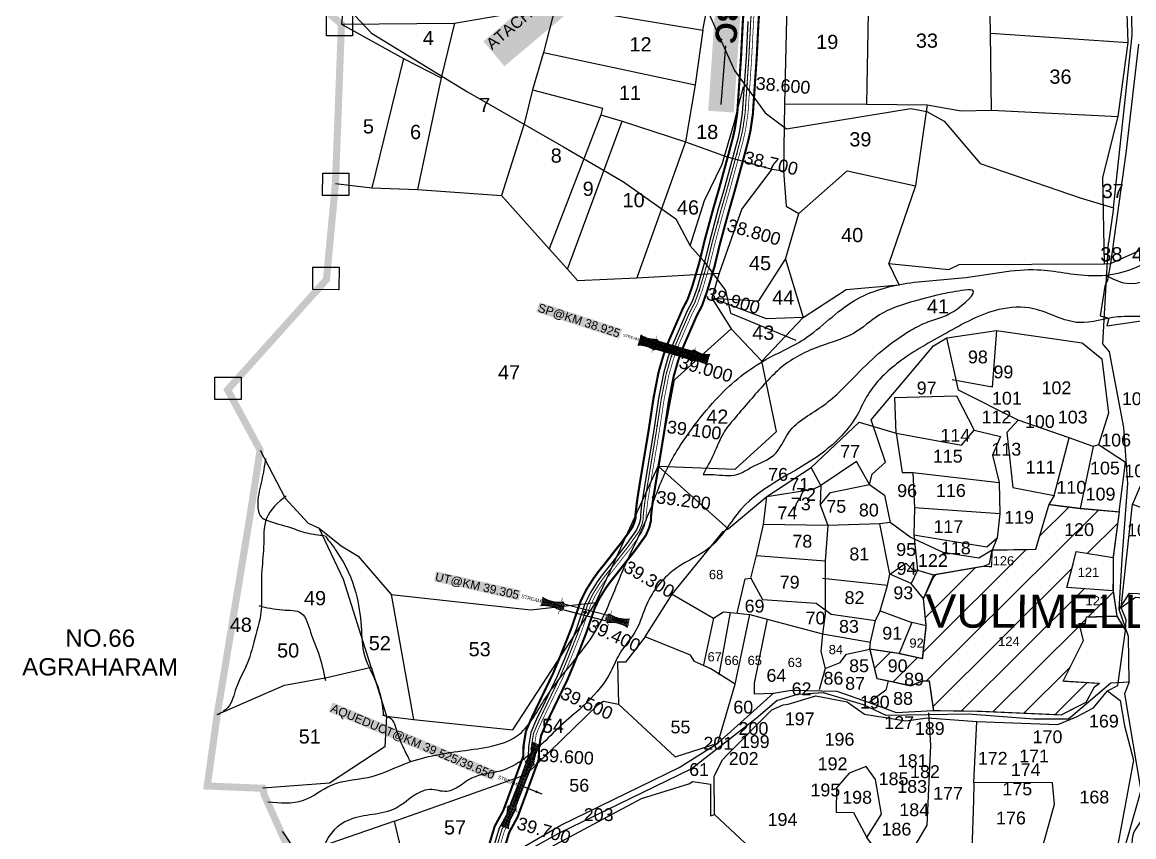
# Model space of a CAD drawing. Header units: inches. Extents: x 200003 to 248779, y 1594258 to 1607376.
# Drawn here: x 203627 to 205191, y 1598317 to 1599463 of the extents above; entities that cross this region are included whole.
import ezdxf
from ezdxf.enums import TextEntityAlignment as Align

# ---------------------------------------------------------------- set-up
doc = ezdxf.new("R2010")
doc.units = ezdxf.units.IN
doc.header["$LTSCALE"] = 15
doc.header["$MEASUREMENT"] = 0
doc.linetypes.add('DASHED2', pattern=[0.375, 0.25, -0.125])
doc.linetypes.add('HIDDEN2', pattern=[0.1875, 0.125, -0.0625])
for name, color, linetype in [('BOUNDRY STONES', 240, 'Continuous'), ('CANAL1', 7, 'Continuous'), ('CSMark', 72, 'Continuous'), ('PAPER SIZE', 5, 'Continuous'), ('PLOTS', 7, 'Continuous'), ('PLOTS NO', 7, 'Continuous'), ('ROADS', 1, 'Continuous'), ('STREAMS', 4, 'Continuous'), ('STRUCTURE', 5, 'Continuous'), ('TEXT', 1, 'Continuous'), ('text2', 7, 'Continuous'), ('VILLAGE BOUNDRY', 5, 'Continuous')]:
    doc.layers.add(name, color=color, linetype=linetype)
doc.styles.get("Standard").update_dxf_attribs({"font": 'arial.ttf'})
doc.dimstyles.get("Standard").update_dxf_attribs({"dimtxt": 0.18, "dimasz": 0.18, "dimexe": 0.18, "dimexo": 0.0625, "dimgap": 0.09, "dimtad": 0, "dimtih": 1, "dimtoh": 1, "dimdec": 4, "dimzin": 0, "dimdsep": 46, "dimtxsty": 'Standard', "dimcen": 0.09, "dimadec": 0, "dimazin": 0, "dimtfac": 1, "dimtdec": 4, "dimtofl": 0, "dimtmove": 0, "dimatfit": 3, "dimfxl": 1, "dimtolj": 1, "dimtzin": 0, "dimarcsym": 0})

# ---------------------------------------------------------------- blocks, each defined once
blk = doc.blocks.new('SP')
at = {"layer": 'STRUCTURE'}
h = blk.add_hatch(dxfattribs=at)
h.set_pattern_fill('DASH', color=256, scale=8, style=0)
edge = h.paths.add_edge_path()
edge.add_spline(control_points=[(769825.7, 1706742.1), (769825.3, 1706741.8), (769823.8, 1706740.8), (769820.9, 1706740.3), (769817, 1706739.7), (769811.4, 1706738.9), (769804, 1706739.7), (769798.4, 1706741), (769795.6, 1706741.6)], knot_values=[0, 0, 0, 0, 1.613557, 5.24513, 8.624976, 13.470124, 22.190216, 30.746377, 30.746377, 30.746377, 30.746377], degree=3, periodic=0)
edge.add_line((769795.6, 1706741.6), (769792.6, 1706739.6))
edge.add_line((769792.6, 1706739.6), (769732.6, 1706739.6))
edge.add_line((769732.6, 1706739.6), (769729.6, 1706741.6))
edge.add_spline(control_points=[(769729.6, 1706741.6), (769726.9, 1706740.9), (769721.3, 1706739.5), (769713.9, 1706738.5), (769708.3, 1706739.1), (769704.4, 1706739.6), (769701.5, 1706740), (769700, 1706741), (769699.5, 1706741.3)], knot_values=[0, 0, 0, 0, 8.556161, 17.276253, 22.121402, 25.501247, 29.13282, 30.746377, 30.746377, 30.746377, 30.746377], degree=3, periodic=0)
edge.add_line((769699.5, 1706741.3), (769699.5, 1706722.1))
edge.add_spline(control_points=[(769699.5, 1706722.1), (769700, 1706722.4), (769701.4, 1706723.4), (769704.3, 1706724), (769708.2, 1706724.5), (769713.8, 1706725.3), (769721.2, 1706724.5), (769726.8, 1706723.3), (769729.6, 1706722.6)], knot_values=[0, 0, 0, 0, 1.613557, 5.24513, 8.624976, 13.470124, 22.190216, 30.746377, 30.746377, 30.746377, 30.746377], degree=3, periodic=0)
edge.add_line((769729.6, 1706722.6), (769732.6, 1706724.6))
edge.add_line((769732.6, 1706724.6), (769792.6, 1706724.6))
edge.add_line((769792.6, 1706724.6), (769795.6, 1706722.6))
edge.add_spline(control_points=[(769795.6, 1706722.6), (769798.4, 1706723.3), (769803.9, 1706724.8), (769811.3, 1706725.8), (769817, 1706725.1), (769820.9, 1706724.7), (769823.8, 1706724.2), (769825.2, 1706723.3), (769825.7, 1706723)], knot_values=[0, 0, 0, 0, 8.556161, 17.276253, 22.121402, 25.501247, 29.13282, 30.746377, 30.746377, 30.746377, 30.746377], degree=3, periodic=0)
edge.add_line((769825.7, 1706723), (769825.7, 1706742.1))
h.paths.add_polyline_path([(769764.2, 1706732.1, -1), (769761.1, 1706732.1, -1)], flags=0)
h.paths.add_polyline_path([(769761.1, 1706732.1, 1), (769764.2, 1706732.1, 1)], flags=16)
at = {"layer": 'STRUCTURE', "const_width": 0.628}
for points in [[(769726.6, 1706747.6), (769726.6, 1706743.6), (769732.6, 1706739.6), (769792.6, 1706739.6), (769798.6, 1706743.6), (769798.6, 1706747.6)], [(769726.6, 1706716.6), (769726.6, 1706720.6), (769732.6, 1706724.6), (769792.6, 1706724.6), (769798.6, 1706720.6), (769798.6, 1706716.6)]]:
    blk.add_lwpolyline(points, dxfattribs=at)
at = {"layer": 'STRUCTURE', "color": 3}
blk.add_lwpolyline([(769732.6, 1706724.6), (769792.6, 1706724.6)], dxfattribs=at)
blk.add_lwpolyline([(769732.6, 1706724.6), (769792.6, 1706724.6)], dxfattribs=at)
at = {"layer": 'STRUCTURE', "color": 0}
blk.add_circle((769762.6, 1706732.1), 1.55, dxfattribs=at)
at = {"layer": 'STRUCTURE'}
for points in [[(769699.5, 1706741.3), (769700.9, 1706740.5), (769704.4, 1706739.6), (769707.8, 1706739.2), (769712.6, 1706738.8), (769721.3, 1706739.7), (769729.6, 1706741.6)], [(769825.7, 1706742.1), (769824.3, 1706741.3), (769820.8, 1706740.3), (769817.5, 1706739.8), (769812.7, 1706739.2), (769804, 1706739.9), (769795.6, 1706741.6)], [(769699.5, 1706722.1), (769700.9, 1706723), (769704.4, 1706724), (769707.7, 1706724.5), (769712.5, 1706725), (769721.2, 1706724.4), (769729.6, 1706722.6)], [(769825.7, 1706723), (769824.3, 1706723.8), (769820.8, 1706724.7), (769817.4, 1706725.1), (769812.6, 1706725.5), (769803.9, 1706724.6), (769795.6, 1706722.6)]]:
    blk.add_spline(points, degree=3, dxfattribs=at)
at = {"layer": 'STRUCTURE', "color": 0}
blk.add_text('STREAM', height=5, dxfattribs=at).set_placement((769684.3, 1706732.1), align=Align.MIDDLE_CENTER)
for points in [[(769727.4, 1706732.1), (769700.8, 1706732.1)], [(769824.4, 1706732.1), (769800.5, 1706732.1)]]:
    blk.add_leader(points, dimstyle='Standard', override={"dimasz": 10, "dimgap": 0.09, "dimtad": 0}, dxfattribs=at)
blk = doc.blocks.new('UT')
at = {"layer": 'STRUCTURE'}
h = blk.add_hatch(dxfattribs=at)
h.set_pattern_fill('DASH', color=150, scale=8, angle=-39.6278, style=0)
h.set_pattern_definition([(320.372247933, (-4370.464, -6260.8811), (1.40800153113, 0.132407282), [1, -1])])
h.paths.add_polyline_path([(765163, 1700681.9), (765165.6, 1700680.6), (765167.2, 1700680.3), (765169.1, 1700680), (765172.4, 1700679.6), (765176.4, 1700679.3), (765179.5, 1700679.5), (765183.1, 1700679.9), (765187.7, 1700680.9), (765188.9, 1700681.2), (765193.1, 1700682.2), (765196.1, 1700680.2), (765196.1, 1700672.2), (765193.1, 1700670.2), (765190.5, 1700670.8), (765188.1, 1700671.3), (765185.5, 1700671.8), (765183.6, 1700672.1), (765181, 1700672.5), (765180.3, 1700672.5), (765178.5, 1700672.6), (765176.7, 1700672.6), (765174.6, 1700672.5), (765172.5, 1700672.3), (765170.4, 1700672), (765168.5, 1700671.7), (765166.1, 1700671.2), (765165, 1700670.8), (765163, 1700669.7)])
h.paths.add_polyline_path([(765259.1, 1700682.2), (765256.1, 1700680.2), (765256.1, 1700672.2), (765259.1, 1700670.2), (765261.9, 1700671), (765264.4, 1700671.6), (765266.4, 1700672), (765269.1, 1700672.5), (765272.7, 1700673), (765276.1, 1700673.1), (765278.6, 1700672.9), (765281.2, 1700672.7), (765283.9, 1700672.3), (765286.4, 1700671.9), (765288, 1700671.3), (765289.2, 1700670.6), (765289.1, 1700682.7), (765287.6, 1700681.8), (765285.7, 1700681.2), (765283, 1700680.7), (765281.2, 1700680.4), (765276.7, 1700679.9), (765272.7, 1700679.9), (765268.7, 1700680.3), (765264.8, 1700681), (765261.2, 1700681.7)])
at = {"layer": 'STRUCTURE', "color": 150, "const_width": 0.628}
for points in [[(765190.1, 1700688.2), (765190.1, 1700684.2), (765196.1, 1700680.2), (765256.1, 1700680.2), (765262.1, 1700684.2), (765262.1, 1700688.2)], [(765190.1, 1700664.2), (765190.1, 1700668.2), (765196.1, 1700672.2), (765256.1, 1700672.2), (765262.1, 1700668.2), (765262.1, 1700664.2)]]:
    blk.add_lwpolyline(points, dxfattribs=at)
at = {"layer": 'STRUCTURE', "color": 150}
for points in [[(765196.1, 1700680.2), (765256.1, 1700680.2)], [(765196.1, 1700672.2), (765256.1, 1700672.2)], [(765196.1, 1700672.2), (765256.1, 1700672.2)]]:
    blk.add_lwpolyline(points, dxfattribs=at)
at = {"layer": 'STRUCTURE', "color": 0}
blk.add_circle((765226.1, 1700676.2), 1.89, dxfattribs=at)
at = {"layer": 'STRUCTURE', "color": 150}
for points in [[(765163, 1700681.9), (765164.4, 1700681.1), (765167.9, 1700680.2), (765171.2, 1700679.8), (765176.1, 1700679.4), (765184.7, 1700680.3), (765193.1, 1700682.2)], [(765289.1, 1700682.7), (765287.8, 1700681.9), (765284.3, 1700680.9), (765280.9, 1700680.4), (765276.1, 1700679.8), (765267.4, 1700680.5), (765259.1, 1700682.2)], [(765163, 1700669.7), (765164.3, 1700670.6), (765167.8, 1700671.6), (765171.2, 1700672.1), (765176, 1700672.6), (765184.7, 1700672), (765193.1, 1700670.2)], [(765289.2, 1700670.6), (765287.8, 1700671.4), (765284.2, 1700672.3), (765280.9, 1700672.7), (765276.1, 1700673.1), (765267.4, 1700672.2), (765259.1, 1700670.2)]]:
    blk.add_spline(points, degree=3, dxfattribs=at)
at = {"layer": 'STRUCTURE', "color": 0}
blk.add_text('STREAM', height=5, dxfattribs=at).set_placement((765148.2, 1700675.8), align=Align.MIDDLE_CENTER)
for points in [[(765190.9, 1700676), (765164.2, 1700675.8)], [(765289.3, 1700676.7), (765265.4, 1700676.4)]]:
    blk.add_leader(points, dimstyle='Standard', override={"dimasz": 10, "dimgap": 0.09, "dimtad": 0}, dxfattribs=at)
blk = doc.blocks.new('AQUEDUCT')
at = {"layer": 'STRUCTURE'}
h = blk.add_hatch(dxfattribs=at)
h.set_pattern_fill('DASH', color=256, scale=8, angle=-90, style=0)
h.set_pattern_definition([(270, (-1706662.7411, 769762.6106), (1, -1), [1, -1])])
edge = h.paths.add_edge_path()
edge.add_spline(control_points=[(6.5, -63.1), (6.2, -62.6), (5.2, -61.2), (4.6, -58.3), (4.1, -54.4), (3.3, -48.8), (4.1, -41.4), (5.4, -35.8), (6, -33)], knot_values=[0, 0, 0, 0, 1.613557, 5.24513, 8.624976, 13.470124, 22.190216, 30.746377, 30.746377, 30.746377, 30.746377], degree=3, periodic=0)
edge.add_line((6, -33), (4, -30))
edge.add_line((4, -30), (4, 30))
edge.add_line((4, 30), (6, 33))
edge.add_spline(control_points=[(6, 33), (5.3, 35.8), (3.9, 41.3), (2.8, 48.7), (3.5, 54.4), (3.9, 58.3), (4.4, 61.2), (5.4, 62.6), (5.7, 63.1)], knot_values=[0, 0, 0, 0, 8.556161, 17.276253, 22.121402, 25.501247, 29.13282, 30.746377, 30.746377, 30.746377, 30.746377], degree=3, periodic=0)
edge.add_line((5.7, 63.1), (-6.5, 63.1))
edge.add_spline(control_points=[(-6.5, 63.1), (-6.2, 62.6), (-5.2, 61.2), (-4.6, 58.3), (-4.1, 54.4), (-3.3, 48.8), (-4.1, 41.4), (-5.4, 35.8), (-6, 33)], knot_values=[0, 0, 0, 0, 1.613557, 5.24513, 8.624976, 13.470124, 22.190216, 30.746377, 30.746377, 30.746377, 30.746377], degree=3, periodic=0)
edge.add_line((-6, 33), (-4, 30))
edge.add_line((-4, 30), (-4, -30))
edge.add_line((-4, -30), (-6, -33))
edge.add_spline(control_points=[(-6, -33), (-5.3, -35.8), (-3.9, -41.3), (-2.8, -48.7), (-3.5, -54.4), (-3.9, -58.3), (-4.4, -61.2), (-5.4, -62.6), (-5.7, -63.1)], knot_values=[0, 0, 0, 0, 8.556161, 17.276253, 22.121402, 25.501247, 29.13282, 30.746377, 30.746377, 30.746377, 30.746377], degree=3, periodic=0)
edge.add_line((-5.7, -63.1), (6.5, -63.1))
blk.add_circle((0, 0), 0.938)
at = {"layer": 'STRUCTURE', "const_width": 0.628}
for points in [[(-12, 36), (-8, 36), (-4, 30), (-4, -30), (-8, -36), (-12, -36)], [(12, 36), (8, 36), (4, 30), (4, -30), (8, -36), (12, -36)]]:
    blk.add_lwpolyline(points, dxfattribs=at)
at = {"layer": 'STRUCTURE', "color": 3}
for points in [[(-4, 30), (-4, -30)], [(-4, 30), (-4, -30)], [(4, 30), (4, -30)]]:
    blk.add_lwpolyline(points, dxfattribs=at)
at = {"layer": 'STRUCTURE'}
for points in [[(-6.5, 63.1), (-5.7, 61.7), (-4.7, 58.2), (-4.2, 54.9), (-3.6, 50.1), (-4.3, 41.4), (-6, 33)], [(5.7, 63.1), (4.8, 61.7), (3.9, 58.2), (3.5, 54.8), (3.1, 50), (4, 41.3), (6, 33)], [(-5.7, -63.1), (-4.8, -61.7), (-3.9, -58.2), (-3.5, -54.8), (-3.1, -50), (-4, -41.3), (-6, -33)], [(6.5, -63.1), (5.7, -61.7), (4.7, -58.2), (4.2, -54.9), (3.6, -50.1), (4.3, -41.4), (6, -33)]]:
    blk.add_spline(points, degree=3, dxfattribs=at)
at = {"layer": 'STRUCTURE', "color": 0}
blk.add_text('STREAM', height=5, dxfattribs=at).set_placement((-19.7, -0.1), align=Align.MIDDLE_CENTER)
for points in [[(32.5, 0.1), (5.8, 0)], [(0.4, -62), (0.1, -38.2)]]:
    blk.add_leader(points, dimstyle='Standard', override={"dimasz": 10, "dimgap": 0.09, "dimtad": 0}, dxfattribs=at)
blk = doc.blocks.new('PBC')
at = {"layer": 'STRUCTURE', "color": 5, "insert": (13.6, 8.7), "char_height": 30, "width": 181.057, "attachment_point": 1, "rotation": 325.6347, "bg_fill": 1, "box_fill_scale": 1.1, "bg_fill_color": 7, "bg_fill_true_color": 16777215, "bg_fill_transparency": 0}
blk.add_mtext('{\\fArial|b1|i0|c0|p34;\\C256;PBC}', dxfattribs=at)
at = {"layer": 'PAPER SIZE'}
blk.add_leader([(148.6, -102.5), (80.6, -54.7)], dimstyle='Standard', override={"dimasz": 40, "dimgap": 0.09, "dimtad": 0, "dimtfill": 2, "dimtfillclr": 5}, dxfattribs=at)

msp = doc.modelspace()

# ---------------------------------------------------------------- hatches: boundary and pattern name
at = {"layer": 'PLOTS'}
h = msp.add_hatch(dxfattribs=at)
h.set_pattern_fill('ANSI31', color=40, scale=10.148613, angle=-0.1417)
h.set_pattern_definition([(44.85825, (191097.96, 1593121.116), (-22.72785, 22.84058), [])])
h.paths.add_polyline_path([(204894, 1598567.6), (204861.2, 1598574.8), (204819.6, 1598581), (204829.7, 1598539.4), (204845.6, 1598536.2), (204877.3, 1598529.4), (204893.9, 1598536.4), (204903.2, 1598536.2), (204909.3, 1598494.3), (204973.7, 1598493.4), (205088.9, 1598488.3), (205124.3, 1598506.3), (205135.7, 1598527.6), (205142.4, 1598532.7), (205091.6, 1598535.8), (205120.2, 1598593), (205114.4, 1598616.9), (205122.9, 1598616.9), (205124.4, 1598626.1), (205167.4, 1598627.4), (205162, 1598662.9), (205096.8, 1598667.8), (205106, 1598700.9), (205110.2, 1598718.4), (205162.1, 1598710), (205170.7, 1598774), (205115.8, 1598779), (205071.7, 1598784.5), (205052.8, 1598721.2), (204992, 1598720.2), (204991, 1598696.9), (204979.9, 1598697.6), (204909.4, 1598685.5), (204895.1, 1598652.1), (204899.1, 1598613.5)])
h.paths.add_polyline_path([(204885.8, 1598598.6), (205288.3, 1598597.6), (205288.4, 1598669.1), (204885.9, 1598670.1)], flags=9)
h.paths.add_polyline_path([(204989.2, 1598695.2), (205026.2, 1598695.1), (205026.2, 1598715), (204989.3, 1598715.1)], flags=24)
h.paths.add_polyline_path([(204997.1, 1598582.3), (205033.9, 1598582.2), (205033.9, 1598601.8), (204997.1, 1598601.9)], flags=24)
h.paths.add_polyline_path([(205119.9, 1598638.9), (205156.9, 1598638.8), (205156.9, 1598658.7), (205120, 1598658.8)], flags=24)
h.paths.add_polyline_path([(205095.8, 1598739.1), (205132.7, 1598739), (205132.7, 1598758.9), (205095.8, 1598759)], flags=24)
h.paths.add_polyline_path([(204872.1, 1598579.4), (204898.9, 1598579.3), (204898.9, 1598599.3), (204872.1, 1598599.3)], flags=25)
h.paths.add_polyline_path([(204845.4, 1598547.4), (204872.2, 1598547.3), (204872.3, 1598567.3), (204845.5, 1598567.3)], flags=24)
h.paths.add_polyline_path([(204868.6, 1598528.5), (204895.4, 1598528.5), (204895.5, 1598548.4), (204868.7, 1598548.5)], flags=25)

# ---------------------------------------------------------------- linework, layer by layer
at = {"color": 3}
for p in [(204543.9, 1599002.2), (204540.7, 1598993.4), (204514, 1598795, 9), (204419, 1598632.7), (204343.4, 1598441.1), (204304.2, 1598331.1)]:
    msp.add_point(p, dxfattribs=at)
at = {"layer": 'BOUNDRY STONES'}
for points in [[(204055.2, 1599475.7), (204091.9, 1599475.7), (204091.8, 1599444.1), (204055.1, 1599444.1)], [(204049.9, 1599250.9), (204086.6, 1599250.9), (204086.5, 1599219.3), (204049.8, 1599219.3)], [(204036.2, 1599118.6), (204072.9, 1599118.5), (204072.8, 1599086.9), (204036.1, 1599087)], [(203898.4, 1598963.9), (203935.1, 1598963.8), (203935, 1598932.2), (203898.3, 1598932.3)]]:
    msp.add_lwpolyline(points, close=True, dxfattribs=at)
at = {"layer": 'CANAL1', "color": 200, "const_width": 3}
for points in [[(204642.1, 1599477.6), (204641.1, 1599464.7), (204638.6, 1599415.2), (204633.3, 1599336.3), (204630.1, 1599314.7), (204627.1, 1599301), (204621.9, 1599281.2), (204607.6, 1599228.9), (204599.9, 1599202.4), (204587.2, 1599155.8), (204580, 1599125.6), (204570, 1599091.6), (204563.3, 1599073), (204556.6, 1599060.3), (204536.9, 1599015), (204530.4, 1598997.2), (204529.5, 1598994.9), (204522.5, 1598970.7), (204515.5, 1598934.8), (204508.3, 1598887.3), (204497.1, 1598820.4), (204492.8, 1598793.3), (204491.7, 1598784.8), (204490, 1598770.3), (204490, 1598765.1), (204488.5, 1598759.4), (204485.5, 1598752.2), (204480.2, 1598744.7), (204470.1, 1598730.7), (204461, 1598719.3), (204447.7, 1598702.1), (204437.6, 1598689.6), (204430.4, 1598679.6), (204420.5, 1598664), (204412.4, 1598647.3), (204400.6, 1598612.5), (204392.6, 1598592), (204383.7, 1598569.7), (204374.1, 1598546.7), (204356.1, 1598509.4), (204344.5, 1598485.3), (204335.9, 1598465.5), (204332.5, 1598444.6), (204332.1, 1598430), (204304.1, 1598353.8), (204292, 1598331.6), (204283.7, 1598304.1)], [(204664, 1599475.9), (204663.1, 1599463.4), (204660.6, 1599414), (204655.2, 1599334), (204651.8, 1599310.7), (204648.5, 1599295.8), (204643.1, 1599275.4), (204628.8, 1599223), (204621.1, 1599196.4), (204608.6, 1599150.4), (204601.3, 1599119.9), (204590.9, 1599084.8), (204583.5, 1599064), (204576.4, 1599050.7), (204557.4, 1599006.8), (204551, 1598989.6), (204550.4, 1598988), (204543.9, 1598965.5), (204537.2, 1598931.1), (204530, 1598883.8), (204518.9, 1598816.9), (204514.6, 1598790.2), (204513.5, 1598782.2), (204512, 1598768.8), (204511.9, 1598762.2), (204509.5, 1598752.4), (204504.8, 1598741.4), (204498.1, 1598731.9), (204487.6, 1598717.4), (204478.3, 1598705.7), (204464.9, 1598688.5), (204455.1, 1598676.2), (204448.6, 1598667.3), (204439.8, 1598653.2), (204432.8, 1598638.9), (204421.2, 1598605), (204413.1, 1598583.9), (204404.1, 1598561.4), (204394.2, 1598537.7), (204375.9, 1598499.8), (204364.5, 1598476.2), (204357.2, 1598459.2), (204354.4, 1598442.5), (204354, 1598425.8), (204324.2, 1598344.6), (204312.4, 1598323), (204304.8, 1598297.8)]]:
    msp.add_lwpolyline(points, dxfattribs=at)
at = {"layer": 'CANAL1', "color": 1, "linetype": 'HIDDEN2', "ltscale": 4}
msp.add_lwpolyline([(204653, 1599476.7, 1.5, 1.5, 0), (204652.1, 1599464, 1.5, 1.5, 0), (204649.6, 1599414.6, 1.5, 1.5, 0), (204644.3, 1599335.2, 1.5, 1.5, 0), (204641, 1599312.7, 1.5, 1.5, 0), (204637.8, 1599298.4, 1.5, 1.5, 0), (204632.5, 1599278.3, 1.5, 1.5, 0), (204618.2, 1599226, 1.5, 1.5, 0), (204610.5, 1599199.4, 1.5, 1.5, 0), (204597.9, 1599153.1, 1.5, 1.5, 0), (204590.7, 1599122.8, 1.5, 1.5, 0), (204580.5, 1599088.2, 1.5, 1.5, 0), (204573.4, 1599068.5, 1.5, 1.5, 0), (204566.5, 1599055.5, 1.5, 1.5, 0), (204547.1, 1599010.9, 1.5, 1.5, 0), (204540.7, 1598993.4, 1.5, 1.5, 0), (204540, 1598991.5, 1.5, 1.5, 0), (204533.2, 1598968.1, 1.5, 1.5, 0), (204526.3, 1598932.9, 1.5, 1.5, 0), (204519.1, 1598885.5, 1.5, 1.5, 0), (204508, 1598818.6, 1.5, 1.5, 0), (204503.7, 1598791.8, 1.5, 1.5, 0), (204502.6, 1598783.5, 1.5, 1.5, 0), (204501, 1598769.5, 1.5, 1.5, 0), (204500.9, 1598763.7, 1.5, 1.5, 0), (204499, 1598755.9, 1.5, 1.5, 0), (204495.1, 1598746.8, 1.5, 1.5, 0), (204489.1, 1598738.3, 1.5, 1.5, 0), (204478.9, 1598724, 1.5, 1.5, 0), (204469.6, 1598712.5, 1.5, 1.5, 0), (204456.3, 1598695.3, 1.5, 1.5, 0), (204446.4, 1598682.9, 1.5, 1.5, 0), (204439.5, 1598673.4, 1.5, 1.5, 0), (204430.2, 1598658.6, 1.5, 1.5, 0), (204422.6, 1598643.1, 1.5, 1.5, 0), (204410.9, 1598608.7, 1.5, 1.5, 0), (204402.8, 1598588, 1.5, 1.5, 0), (204393.9, 1598565.6, 1.5, 1.5, 0), (204384.1, 1598542.2, 1.5, 1.5, 0), (204366, 1598504.6, 1.5, 1.5, 0), (204354.5, 1598480.7, 1.5, 1.5, 0), (204346.6, 1598462.4, 1.5, 1.5, 0), (204343.5, 1598443.5, 1.5, 1.5, 0), (204343.1, 1598427.9, 1.5, 1.5, 0), (204314.2, 1598349.2, 1.5, 1.5, 0), (204302.2, 1598327.3, 1.5, 1.5, 0), (204294.2, 1598300.9, 1.5, 1.5, 0)], format="xyseb", dxfattribs=at)
at = {"layer": 'CANAL1', "color": 5, "ltscale": 4, "const_width": 1}
msp.add_lwpolyline([(204657, 1599476.4), (204656.1, 1599463.8), (204653.6, 1599414.4), (204648.3, 1599334.7), (204644.9, 1599312), (204641.7, 1599297.4), (204636.3, 1599277.3), (204622, 1599224.9), (204614.3, 1599198.3), (204601.8, 1599152.1), (204594.5, 1599121.7), (204584.3, 1599087), (204577.1, 1599066.9), (204570.1, 1599053.8), (204550.9, 1599009.4), (204544.5, 1598992.1), (204543.8, 1598990.2), (204537.1, 1598967.2), (204530.3, 1598932.3), (204523.1, 1598884.9), (204511.9, 1598818), (204507.6, 1598791.2), (204506.6, 1598783), (204505, 1598769.3), (204504.9, 1598763.1), (204502.8, 1598754.6), (204498.6, 1598744.8), (204492.4, 1598736), (204482, 1598721.6), (204472.8, 1598710), (204459.4, 1598692.8), (204449.6, 1598680.5), (204442.8, 1598671.2), (204433.7, 1598656.7), (204426.3, 1598641.6), (204414.7, 1598607.4), (204406.6, 1598586.5), (204397.6, 1598564.1), (204387.8, 1598540.6), (204369.6, 1598502.9), (204358.1, 1598479.1), (204350.4, 1598461.2), (204347.5, 1598443.2), (204347, 1598427.2), (204317.8, 1598347.5), (204305.9, 1598325.7), (204298.1, 1598299.8)], dxfattribs=at)
at = {"layer": 'CANAL1', "color": 5, "ltscale": 4}
msp.add_lwpolyline([(204648.1, 1599464.3), (204645.6, 1599414.8), (204640.3, 1599335.6), (204637, 1599313.4), (204633.9, 1599299.3), (204628.6, 1599279.3), (204614.3, 1599227), (204606.6, 1599200.5), (204594, 1599154.1), (204586.8, 1599123.8), (204576.7, 1599089.4), (204569.8, 1599070.1), (204562.9, 1599057.2), (204543.4, 1599012.4), (204536.9, 1598994.8), (204536.2, 1598992.7), (204529.3, 1598969.1), (204522.4, 1598933.6), (204515.2, 1598886.2), (204504.1, 1598819.3), (204499.7, 1598792.4), (204498.7, 1598784), (204497, 1598769.8), (204497, 1598764.2), (204495.2, 1598757.2), (204491.6, 1598748.8), (204485.9, 1598740.7), (204475.7, 1598726.4), (204466.5, 1598715), (204453.2, 1598697.7), (204443.2, 1598685.3), (204436.2, 1598675.7), (204426.7, 1598660.5), (204418.9, 1598644.6), (204407.1, 1598610.1), (204399.1, 1598589.4), (204390.2, 1598567.1), (204380.5, 1598543.9), (204362.4, 1598506.4), (204350.8, 1598482.4), (204342.7, 1598463.5), (204339.5, 1598443.9), (204339.1, 1598428.7), (204310.5, 1598350.9), (204298.4, 1598328.8), (204290.4, 1598302.1)], dxfattribs=at)
at = {"layer": 'PLOTS'}
for points in [[(204023.9, 1599506.8), (204073.9, 1599490.9), (204079.4, 1599489.8), (204076.3, 1599460.8), (204235.5, 1599462.1), (204377.5, 1599486.5), (204584.9, 1599452.3), (204600.5, 1599532.6), (204704.5, 1599548.4), (204818.7, 1599555.5), (204819.2, 1599561.5), (204886.8, 1599569.7), (204987, 1599571.5), (205178.5, 1599571.1), (205178.2, 1599577), (205180.6, 1599663.6), (205188.4, 1599762.2), (205193, 1599872.9), (205224.4, 1600065.3), (205250, 1600167.5), (205271.6, 1600231.1)], [(204991.1, 1599339.4), (204989.6, 1599447.9), (204987, 1599571.5)], [(205149.9, 1599123.2), (205147.8, 1599245), (205169.2, 1599330.8), (205183.3, 1599434.9), (205178.5, 1599571.1)], [(204818.7, 1599555.5), (204815.2, 1599348.1)], [(204704.5, 1599548.4), (204699.9, 1599348.4), (204698.3, 1599254)], [(204377.5, 1599486.5), (204360.7, 1599420.7), (204344.9, 1599368.4), (204333.2, 1599320.2), (204301.6, 1599219.5)], [(204076.3, 1599460.8), (204163.5, 1599412.2), (204216.4, 1599384.9), (204183.4, 1599227.7)], [(204235.5, 1599462.1), (204216.4, 1599384.9)], [(204584.9, 1599452.3), (204573.8, 1599375.2), (204560.2, 1599295.2)], [(204989.6, 1599447.9), (205183.3, 1599434.9)], [(205197.7, 1599432.3), (205179.8, 1599279), (205158.4, 1599123.9), (205154.2, 1599100.3), (205150.4, 1599091.8), (205143.8, 1599050), (205155.9, 1599046.9), (205153.2, 1599035.9), (205275.7, 1599053.8)], [(204163.5, 1599412.2), (204119.3, 1599230.5)], [(204360.7, 1599420.7), (204573.8, 1599375.2)], [(204344.9, 1599368.4), (204443.4, 1599342.3), (204441.4, 1599332.8), (204471.2, 1599323.9), (204560.2, 1599295.2), (204617.4, 1599274.6), (204682, 1599256.7), (204698.3, 1599254), (204702.2, 1599204.4), (204719.9, 1599194.1), (204788, 1599254.4), (204883.8, 1599233.1), (204846.3, 1599123.9)], [(204699.9, 1599348.4), (204815.2, 1599348.1), (204900.6, 1599347.1), (204948.1, 1599338.7), (204991.1, 1599339.4), (205169.2, 1599330.8)], [(204900.6, 1599347.1), (204883.8, 1599233.1)], [(204441.4, 1599332.8), (204368.7, 1599144.3)], [(204394.5, 1599115.9), (204471.2, 1599323.9)], [(204560.2, 1599295.2), (204492.1, 1599103.4)], [(204682, 1599256.7), (204639.7, 1599200.6), (204608, 1599110.3)], [(204067.9, 1599236.5), (204119.3, 1599230.5), (204183.4, 1599227.7), (204301.6, 1599219.5), (204368.7, 1599144.3), (204394.5, 1599115.9), (204408.4, 1599099.8), (204492.1, 1599103.4), (204608, 1599110.3), (204597.3, 1599074.8), (204624.8, 1599031.8)], [(204597.3, 1599074.8), (204663.5, 1599071.3), (204701.1, 1599129.7), (204719.9, 1599194.1)], [(203901.5, 1598488.9), (203996.3, 1598530.1), (204055.6, 1598540.8), (204118.2, 1598555.3), (204079.2, 1598678.7), (204045, 1598751.2), (204076, 1598726.2), (204099.9, 1598711.6), (204146.3, 1598657.9), (204342.7, 1598636), (204434.1, 1598646.4), (204522, 1598838.6), (204544.9, 1598959.9), (204624.8, 1599031.8), (204667.8, 1598986.2), (204725.9, 1599047.7), (204786.5, 1599087.1), (204861, 1599093.5), (204846.3, 1599123.9), (204930.8, 1599115.2), (204945.5, 1599122.2), (205149.9, 1599123.2), (205158.4, 1599123.9), (205234, 1599157.7)], [(204701.1, 1599129.7), (204725.9, 1599047.7), (204674.6, 1599045.8), (204597.3, 1599074.8)], [(204821.5, 1598903.8), (204909.3, 1599007.9), (204928.3, 1599018.9), (204998, 1599029.5), (205118.3, 1599012), (205146.3, 1598989.7), (205155.8, 1598912.9), (205141.7, 1598868.6), (205133.8, 1598866.1), (205100.4, 1598878.4), (205028.6, 1598903), (204944.7, 1598945.5), (204928.3, 1599018.9)], [(204998, 1599029.5), (204992.1, 1598949.5), (204935.4, 1598960.1)], [(204522, 1598838.6), (204630.2, 1598834.2), (204688.6, 1598887.2), (204667.8, 1598986.2)], [(204856.6, 1598885.1), (204855.1, 1598935.3), (204941.7, 1598937.3), (204966.7, 1598889)], [(204620.5, 1598750.4), (204674.8, 1598795.7), (204737.3, 1598836.7), (204804.8, 1598900.4), (204856.6, 1598885.1), (204948.6, 1598867.9), (204966.7, 1598889), (205003.7, 1598880.1), (204992.3, 1598854.1), (205001.7, 1598815.3), (205002.7, 1598771.2), (204999.1, 1598737.8), (204992, 1598720.2), (204973.3, 1598708.8), (204922.9, 1598717), (204876.7, 1598738.6), (204848.2, 1598759.1), (204833.7, 1598757.1), (204760.7, 1598754.8), (204757.1, 1598705.4), (204756.9, 1598630), (204753.3, 1598602.2), (204750.8, 1598577.4), (204757.1, 1598553.4), (204748.5, 1598523.5)], [(204819.1, 1598812.6), (204823.1, 1598827.2), (204841.8, 1598844.1), (204821.5, 1598903.8)], [(205028.6, 1598903), (205012.7, 1598886), (205021, 1598808.2), (205079, 1598797.2), (205100.4, 1598878.4)], [(204856.6, 1598885.1), (204865.3, 1598829.7), (204880.4, 1598829.7), (204882.5, 1598779.9), (204881.7, 1598742), (204887, 1598691.9), (204909.4, 1598685.5), (204979.9, 1598697.6), (204988.2, 1598700.8), (204992, 1598720.2)], [(203961.9, 1598861.1), (203997.3, 1598793.5), (204029.4, 1598758.4), (204045, 1598751.2)], [(205071.7, 1598784.5), (205115.8, 1598779), (205170.7, 1598774), (205179.4, 1598843.4), (205141.7, 1598868.6)], [(205133.8, 1598866.1), (205115.8, 1598779)], [(204503.6, 1598598), (204541.5, 1598658.2), (204613.3, 1598746.4), (204620.5, 1598750.4), (204522, 1598838.6)], [(204652.4, 1598680.6), (204660.2, 1598712.8), (204670.2, 1598756.5), (204674.8, 1598795.7), (204739.9, 1598806.1), (204750.9, 1598811.4), (204737.3, 1598836.7)], [(204750.1, 1598784.2), (204764.3, 1598801.5), (204819.1, 1598812.6), (204801.1, 1598844.8), (204750.9, 1598811.4)], [(204880.4, 1598829.7), (205001.7, 1598815.3)], [(205209.1, 1598830.8), (205189.5, 1598785), (205251.4, 1598761.7)], [(204750.9, 1598811.4), (204750.1, 1598784.2), (204760.7, 1598754.8)], [(204819.1, 1598812.6), (204840.6, 1598797.4), (204848.2, 1598759.1)], [(204651.7, 1598300.9), (204601.2, 1598348), (204600.8, 1598402.2), (204612.4, 1598425.2), (204618, 1598431.2), (204681.9, 1598495.3), (204698, 1598502.3), (204705, 1598503.3), (204743.7, 1598515.2), (204787.8, 1598506.6), (204812.1, 1598489.5), (204870.3, 1598479.9), (204900.9, 1598484.3), (204970.2, 1598479.1), (205084.5, 1598474.6), (205110.5, 1598485.7), (205134.4, 1598498.3), (205154.2, 1598522.3), (205168.6, 1598529.8), (205179.5, 1598606.9), (205180.5, 1598622), (205173.6, 1598639.4), (205189.5, 1598785)], [(205079, 1598797.2), (205071.7, 1598784.5), (205052.8, 1598721.2), (204992, 1598720.2)], [(205002.7, 1598771.2), (204882.5, 1598779.9)], [(205170.7, 1598774), (205162.1, 1598710), (205162, 1598662.9), (205167.4, 1598627.4)], [(204633.1, 1598631.3), (204644.3, 1598679.9), (204652.4, 1598680.6), (204668.6, 1598650.9), (204744.1, 1598645.4), (204765.3, 1598630.2), (204827.8, 1598621.2), (204834.5, 1598634.6), (204844.5, 1598670.6), (204848.1, 1598686.4), (204833.7, 1598757.1)], [(204760.7, 1598754.8), (204670.2, 1598756.5)], [(204881.7, 1598742), (204984.3, 1598725.1), (204999.1, 1598737.8)], [(204660.2, 1598712.8), (204757.1, 1598705.4)], [(205162, 1598662.9), (205096.8, 1598667.8), (205106, 1598700.9), (205110.2, 1598718.4), (205162.1, 1598710)], [(204848.1, 1598686.4), (204870.6, 1598701.7), (204879.5, 1598693.5), (204887, 1598691.9)], [(204887, 1598691.9), (204877.8, 1598673.2)], [(204844.5, 1598670.6), (204753.1, 1598680.4)], [(204899.1, 1598613.5), (204895.1, 1598652.1), (204877.8, 1598673.2), (204848.1, 1598686.4)], [(204909, 1598681.6), (204895.1, 1598652.1)], [(205173.6, 1598639.4), (205193.4, 1598653.9), (205253.2, 1598648.7), (205306.5, 1598650.9), (205407.3, 1598667.5), (205482.1, 1598681.1), (205512.6, 1598685.3)], [(204146.3, 1598657.9), (204177.8, 1598481.8)], [(204541.5, 1598658.2), (204599.9, 1598624.7), (204613.7, 1598633.4), (204633.1, 1598631.3), (204650.7, 1598629.5), (204675.4, 1598623.1), (204753.3, 1598602.2)], [(204139.5, 1598486.7), (204177.8, 1598481.8), (204317.3, 1598467.3), (204434.1, 1598646.4)], [(204289.1, 1598277.4), (204385, 1598332.9), (204551.5, 1598414.5), (204605.8, 1598448.3), (204684, 1598518.8), (204709.4, 1598523.1), (204773.4, 1598521.5), (204819, 1598505.6), (204856.9, 1598491.5), (204909.3, 1598494.3), (204973.7, 1598493.4), (205088.9, 1598488.3), (205124.3, 1598506.3), (205135.7, 1598527.6), (205142.4, 1598532.7), (205091.6, 1598535.8), (205120.2, 1598593), (205114.4, 1598616.9), (205122.9, 1598616.9), (205124.4, 1598626.1), (205167.4, 1598627.4), (205179.5, 1598606.9)], [(204623.2, 1598632.4), (204607.5, 1598544.6)], [(204630.4, 1598531.5), (204650.7, 1598629.5)], [(204834.5, 1598634.6), (204878.8, 1598618.4), (204861.2, 1598574.8), (204819.6, 1598581)], [(204599.9, 1598624.7), (204585.6, 1598558.8)], [(204675.4, 1598623.1), (204656.8, 1598533.2), (204656.8, 1598518.1), (204684, 1598518.8)], [(204757.1, 1598553.4), (204777.9, 1598562.3), (204786.8, 1598573.6), (204819.6, 1598581), (204820.5, 1598590.6), (204827.8, 1598621.2)], [(204861.2, 1598574.8), (204894, 1598567.6), (204899.1, 1598613.5), (204878.8, 1598618.4)], [(204150.8, 1598338.6), (204336, 1598404.4), (204437.7, 1598502.8), (204444.9, 1598507.8), (204466, 1598503.3), (204545.8, 1598429.3), (204605.8, 1598448.3), (204630.4, 1598531.5), (204595.9, 1598553.3), (204573.1, 1598563.4), (204567.6, 1598572.3), (204503.6, 1598598), (204476.2, 1598562.5), (204464.5, 1598562.5), (204466, 1598503.3)], [(204753.3, 1598602.2), (204820.5, 1598590.6)], [(204819.6, 1598581), (204829.7, 1598539.4), (204845.6, 1598536.2), (204842.2, 1598523.2), (204819, 1598505.6)], [(204118.2, 1598555.3), (204139.5, 1598486.7), (204137.3, 1598443.2), (204059.5, 1598392.4), (203965.5, 1598385)], [(204845.6, 1598536.2), (204877.3, 1598529.4), (204893.9, 1598536.4), (204903.2, 1598536.2), (204909.3, 1598494.3)], [(205154.2, 1598522.3), (205171.9, 1598508.8), (205178.2, 1598472.9), (205190.8, 1598424.5), (205169.6, 1598310.4), (205161.6, 1598278.6), (205167.8, 1598182.7), (205187.5, 1598032)], [(204412, 1598033.3), (204480.6, 1597979.7), (204592.1, 1598052.8), (204660.4, 1598052.7), (204678.2, 1598077.9), (204703.5, 1598077.8), (204714.4, 1598140.2), (204791.1, 1598234.2), (204692.8, 1598221.1), (204711.9, 1598265.6), (204754.1, 1598272.5), (204837.9, 1598278.6), (204838.2, 1598261.9), (204851.6, 1598261.5), (204870.2, 1598287), (204947.4, 1598294.7), (204963.4, 1598298.4), (205061.7, 1598298.5), (205079.6, 1598362.6), (205076.7, 1598392.6), (204965.9, 1598393.3), (204970.2, 1598479.1)], [(204870.2, 1598287), (204835.5, 1598288.4), (204815.5, 1598315.5), (204836, 1598348.5), (204827.6, 1598397.4), (204814.7, 1598415.6), (204790.9, 1598406.4), (204773.1, 1598385.7), (204772.6, 1598351.6), (204796.7, 1598351.1), (204815.5, 1598315.5)], [(204317.2, 1598273.7), (204498.6, 1598370.4), (204565.3, 1598391.4), (204570.5, 1598394.4), (204595.4, 1598391), (204595.6, 1598346), (204601.2, 1598348)], [(204965.9, 1598393.3), (204965.5, 1598367.8), (204963.4, 1598298.4)], [(204164.8, 1598279.8), (204150.8, 1598338.6), (204060.1, 1598307.1)]]:
    msp.add_lwpolyline(points, dxfattribs=at)
at = {"layer": 'PLOTS', "color": 40, "const_width": 1.62}
msp.add_lwpolyline([(204909.3, 1598494.3), (204903.2, 1598536.2), (204893.9, 1598536.4), (204877.3, 1598529.4), (204845.6, 1598536.2), (204829.7, 1598539.4), (204819.6, 1598581), (204861.2, 1598574.8), (204894, 1598567.6), (204899.1, 1598613.5), (204895.1, 1598652.1), (204909.4, 1598685.5), (204979.9, 1598697.6), (204991, 1598696.9), (204992, 1598720.2), (205052.8, 1598721.2), (205071.7, 1598784.5), (205115.8, 1598779), (205170.7, 1598774), (205162.1, 1598710), (205162, 1598662.9), (205167.4, 1598627.4), (205124.4, 1598626.1), (205122.9, 1598616.9), (205114.4, 1598616.9), (205120.2, 1598593), (205091.6, 1598535.8), (205142.4, 1598532.7), (205135.7, 1598527.6), (205124.3, 1598506.3), (205088.9, 1598488.3), (204973.7, 1598493.4), (204909.3, 1598494.3)], dxfattribs=at)
at = {"layer": 'PLOTS'}
for points in [[(203998.4, 1598796.7), (203970.9, 1598765.1), (203966.8, 1598724.6), (203964, 1598687), (203963, 1598633.4), (203953, 1598590.6), (203944.2, 1598561.7), (203928.2, 1598526.2), (203916.6, 1598498.9), (203903.5, 1598489)], [(203960.3, 1598642.1), (203993.6, 1598636.1), (204019.8, 1598631.6), (204032.8, 1598604.6), (204043.8, 1598575.3), (204053.7, 1598536.8)]]:
    msp.add_spline(points, degree=3, dxfattribs=at)
at = {"layer": 'ROADS'}
for points in [[(205162.7, 1599202.1), (205189.1, 1599445.2), (205186.4, 1599565.7), (205188.4, 1599698.3), (205200.1, 1599871), (205226, 1600029.4), (205271.6, 1600231.1)], [(204305.1, 1600022.6), (204430, 1599875.9), (204484.3, 1599764), (204541, 1599609.6), (204583.1, 1599499.3), (204629.3, 1599395.6), (204672.6, 1599335.8), (204702.6, 1599313.5), (204877.4, 1599342), (204900.1, 1599337.7), (204924.4, 1599323.9), (204975, 1599264.6), (205115.7, 1599216), (205162.7, 1599202.1), (205155.7, 1599153)], [(204079.4, 1599489.8), (204118.5, 1599448.2), (204253.8, 1599365.4), (204388.8, 1599288.1), (204473.4, 1599238.7), (204546.8, 1599186.4), (204566.9, 1599148.6), (204585.6, 1599127.3), (204616.7, 1599085.7), (204623.9, 1599053.8), (204715.5, 1599015.6)], [(204566.9, 1599148.6), (204587.1, 1599212.4), (204612.1, 1599263.7), (204628.8, 1599321.1), (204642.2, 1599372.4)], [(205170.7, 1598636.8), (205184.9, 1598659.6), (205246.6, 1598657.3), (205344.5, 1598663.4), (205489.4, 1598690.6), (205574, 1598715.1), (205725.5, 1598782.6), (205886.3, 1598840.9), (206049.9, 1598905.7), (206150, 1598930.7), (206308.2, 1598965.2), (206391.8, 1598977.2), (206475.7, 1599032.2), (206565.7, 1599072.5), (206731, 1599122.7), (206803.7, 1599191.6), (206887.9, 1599272.2), (206923.2, 1599298.3), (206943.5, 1599311.5)], [(204065.3, 1598138.5), (204172.6, 1598201.4), (204256.5, 1598251.7), (204382, 1598321.8), (204568.3, 1598412.5), (204660, 1598483.8), (204688.9, 1598508.6), (204717.9, 1598517.5), (204754, 1598519.9), (204810.6, 1598503), (204842.3, 1598488.1), (204958.1, 1598489.9), (205050.6, 1598482.7), (205099.2, 1598482.9), (205159, 1598533.6), (205184.7, 1598534.9), (205183.8, 1598598.9), (205170.7, 1598636.8), (205174.7, 1598707.8), (205182.9, 1598814.1), (205177.2, 1598892.9), (205156.9, 1598999.5), (205147.4, 1599010.6), (205155.7, 1599153)], [(205184.7, 1598534.9), (205178.2, 1598517.8), (205201.1, 1598381.9), (205181.6, 1598312.6), (205169.6, 1598274.7), (205172.2, 1598186.6), (205184.9, 1598098.6), (205201.2, 1597965.5), (205205, 1597867.3), (205206.5, 1597791.4), (205204.4, 1597707.1), (205206.4, 1597627.6), (205215.8, 1597485.4), (205225.7, 1597372.8), (205236, 1597266.6), (205245.8, 1597105.3), (205251.1, 1596929.6), (205252.6, 1596828.8), (205232.4, 1596712.8), (205220.5, 1596607.6), (205210.9, 1596541.3), (205196, 1596467.4), (205194.9, 1596330.4), (205201.3, 1596221.2)], [(203815.4, 1596873.2), (203917.9, 1597042.7), (203995.9, 1597161.2), (204095.7, 1597289.8), (204113.7, 1597348.7), (204148.9, 1597361.4), (204229.9, 1597457.7), (204331.1, 1597581.4), (204428.7, 1597714.3), (204490.2, 1597835.8), (204508.9, 1597840.3), (204680, 1598053.8), (204711.1, 1598077.6), (204763.8, 1598183.6), (204853, 1598252.4), (204900.4, 1598333.2), (204905.6, 1598445.3), (204902.7, 1598491)]]:
    msp.add_lwpolyline(points, dxfattribs=at)
at = {"layer": 'STREAMS'}
for points in [[(203972.7, 1598365.9), (204022.7, 1598368.2), (204062.4, 1598389.4), (204121, 1598402.1), (204164.3, 1598419), (204245.5, 1598437.7), (204326.7, 1598461.3), (204363.4, 1598511.8), (204433.9, 1598606.4), (204471.9, 1598690.4), (204509.3, 1598773.2), (204534.5, 1598834.9), (204568.8, 1598890.3), (204602.5, 1598931.7), (204669.7, 1598986.4), (204726.7, 1599017), (204798.2, 1599071.7), (204872, 1599095.9), (204955, 1599104.2), (205055.7, 1599115), (205131.3, 1599106.8), (205208, 1599125.2), (205275.8, 1599182.3), (205322.3, 1599207.8), (205358.9, 1599230.3), (205430.9, 1599241.1), (205512.1, 1599259.8), (205603.6, 1599273.5), (205676.2, 1599283.7), (205732.4, 1599301.9), (205836.5, 1599347.5), (205929.8, 1599349.8), (206011.6, 1599373.3), (206122.6, 1599390.7), (206205.7, 1599413.7), (206302.7, 1599431.1), (206366.2, 1599446.8), (206445.9, 1599468.1), (206583.9, 1599511.1), (206662.1, 1599556), (206729.3, 1599596.6), (206876, 1599689.8), (206972.6, 1599769.4), (207014.2, 1599846.1), (207071.3, 1599926.7), (207095.8, 1599952.8), (207151.3, 1599980.7), (207234.4, 1600006.7), (207325.3, 1600018.7), (207399.1, 1600019.1), (207452.8, 1600019.6), (207498.6, 1600045.1), (207624, 1600076.7), (207713.8, 1600120.4), (207782.8, 1600164.1), (207825.6, 1600189), (207911.1, 1600227.2), (207942.2, 1600245.4), (208007, 1600269), (208022.9, 1600283.6)], [(206158.6, 1599218.8), (206198.7, 1599250.6), (206262.5, 1599269.2), (206315.7, 1599290.9), (206362.1, 1599333.3), (206374.1, 1599358.3), (206373.6, 1599398.9), (206330.4, 1599404), (206272.8, 1599391.7), (206184.6, 1599368.8), (206093.2, 1599357.1), (205917.6, 1599298.7), (205858.2, 1599288.2), (205761.9, 1599289.7), (205684.3, 1599261.8), (205588.5, 1599243.2), (205507.2, 1599231.6), (205414.5, 1599188), (205381.6, 1599146.7), (205345.2, 1599098.1), (205271.9, 1599062), (205203.7, 1599049), (205168.6, 1599048.5), (205114.2, 1599040.5), (205050.2, 1599060), (205001.4, 1599058.8), (204927.5, 1599025.9), (204860.5, 1598984.8), (204817.2, 1598939.3), (204802.2, 1598911.2), (204752.6, 1598856.9), (204638.4, 1598777.5), (204595.8, 1598725.1), (204548.1, 1598695.2), (204505.5, 1598643.4), (204491.6, 1598609.1), (204467.8, 1598574.7), (204455.2, 1598549.2), (204422, 1598506.1), (204392.5, 1598479.9), (204333.4, 1598426.6), (204299.6, 1598409.2), (204259.5, 1598399.3), (204224.5, 1598380.6), (204200.7, 1598383.2), (204153.1, 1598357), (204086.8, 1598340.3), (204053.5, 1598306.7), (204054, 1598257.3), (204056.5, 1598225.4), (204069.5, 1598206.6), (204087, 1598179.7), (204101.9, 1598157.2), (204139.3, 1598065.9), (204172.4, 1598047.7), (204211.7, 1598013.2), (204226, 1597985.1), (204287.9, 1597958.1), (204312.8, 1597916.1), (204287.1, 1597881.8), (204284.5, 1597844.9), (204269.4, 1597800.6), (204257.4, 1597786.2), (204239.8, 1597753.8), (204228.5, 1597737.8), (204187.2, 1597732.9), (204149, 1597728.6), (204102.7, 1597712.5), (204039.5, 1597709.5), (203977.6, 1597713.4), (203923.2, 1597706.1)], [(205151.6, 1599107.1), (205181, 1599096), (205233.9, 1599109), (205259.7, 1599117.5), (205297.4, 1599139.9), (205318.3, 1599158.2), (205332.7, 1599173.3), (205351.1, 1599192.1), (205401.2, 1599218.3), (205425, 1599240.4)], [(204585.1, 1598826.9), (204600.3, 1598856), (204613.3, 1598884), (204633.3, 1598910.2), (204674.2, 1598957), (204695.5, 1598977.7), (204750.2, 1599007.4), (204796.7, 1599025.4), (204833.5, 1599051.4), (204877.1, 1599069.1), (204918.9, 1599080.1), (204948.7, 1599085.6), (204964.2, 1599086.3), (204937.3, 1599056.3), (204901.3, 1599041.5), (204877.3, 1599029.7), (204800.9, 1598967.2), (204755.1, 1598924.5), (204705.7, 1598885.8), (204684.6, 1598854), (204654.2, 1598837.5), (204632.8, 1598826.6), (204599.6, 1598826.7), (204585.1, 1598826.9)], [(203969.5, 1598849.3), (203964.2, 1598818.7), (203958.6, 1598786.6), (203965.3, 1598765.2), (203970.9, 1598762.4), (204004.6, 1598752), (204027.6, 1598744.4), (204052.6, 1598740.8)], [(204053.3, 1598740.5), (204059.3, 1598732.5), (204070.4, 1598717.1), (204096.5, 1598660.2), (204104, 1598612.9), (204108.7, 1598572), (204127.5, 1598528.3), (204135.4, 1598487)], [(205513.6, 1598651.5), (205445.8, 1598634.1), (205387.2, 1598623.8), (205375.5, 1598599.8), (205365, 1598576.4), (205353.2, 1598536.1), (205335.5, 1598512.1), (205301.6, 1598488.1), (205248.8, 1598428.4), (205222, 1598396.6), (205209.5, 1598351.8), (205189.3, 1598317.3), (205190.4, 1598279.9), (205178.6, 1598249.4), (205170.8, 1598226.6)], [(204173.9, 1598422.1), (204161.7, 1598446.2), (204153.5, 1598469.1), (204148.4, 1598480.5), (204134.2, 1598488)], [(203993, 1598324.3), (204022.8, 1598277.5), (204039.3, 1598242.7), (204056, 1598209.4), (204086.5, 1598143.5), (204105.4, 1598106.3), (204134.1, 1598033.9), (204157.3, 1598012.6), (204152.9, 1597963.2), (204145.2, 1597935), (204108.9, 1597914), (204066.3, 1597895.8), (204009.3, 1597868.1), (203895.5, 1597810.8), (203848.4, 1597788.5), (203815.2, 1597770.7), (203771.2, 1597738.1), (203725.4, 1597715.8), (203695.8, 1597702.9)]]:
    msp.add_spline(points, degree=3, dxfattribs=at)
at = {"layer": 'text2', "color": 2, "linetype": 'Continuous'}
for p in [(204647.1, 1599376.9), (204632.5, 1599278.3), (204605.7, 1599181.9), (204579.5, 1599085.5), (204520.6, 1598895.2), (204504.3, 1598795.5), (204464.5, 1598705.9), (204414.5, 1598619.2), (204376.2, 1598525.8), (204343.2, 1598431.7), (204307.7, 1598337.5)]:
    msp.add_point(p, dxfattribs=at)
at = {"layer": 'VILLAGE BOUNDRY', "linetype": 'DASHED2', "ltscale": 8, "const_width": 10}
msp.add_lwpolyline([(203768.8, 1597048.2), (203692.2, 1597349.4), (203696.3, 1597666.5), (203720.3, 1597739.6), (204101.1, 1597932.7), (204137.1, 1597996), (204065.3, 1598158.7), (203967.8, 1598375.3), (203965.5, 1598385), (203887.5, 1598388.2), (203901.5, 1598488.9), (203947.6, 1598768), (203961.9, 1598861.1), (203916.1, 1598946), (204055.2, 1599101.1), (204067.9, 1599236.5), (204076.3, 1599460.8), (203803.2, 1599695.4)], dxfattribs=at)

# ---------------------------------------------------------------- block references
at = {"rotation": 338.6214872698339}
msp.add_blockref('AQUEDUCT', (204328.6, 1598388.6), dxfattribs=at)
at = {"layer": 'PAPER SIZE', "rotation": 300.4830661929391}
msp.add_blockref('PBC', (204623.4, 1599527.4, -8), dxfattribs=at)
at = {"layer": 'STRUCTURE', "color": 0, "xscale": 0.8, "yscale": 0.8, "zscale": 0.8, "rotation": 343.5287142160994}
msp.add_blockref('SP', (-773128.9, 464252.8), dxfattribs=at)
at = {"layer": 'STRUCTURE', "color": 0, "rotation": 345.4295915115326}
msp.add_blockref('UT', (-964035.1, 145159.1), dxfattribs=at)

# ---------------------------------------------------------------- texts
at = {"layer": 'CSMark', "color": 1}
for s, rotation, p in [('38.600', 355.2462, (204659.4, 1599377.6, -8)), ('38.700', 346.9839, (204643.4, 1599273.7, -8)), ('38.800', 343.8464, (204619.8, 1599178.6, -8)), ('38.900', 343.8464, (204590.7, 1599082.2, -8)), ('39.000', 343.8464, (204552.2, 1598986, -8)), ('39.100', 352.6125, (204534.5, 1598894.2, -8)), ('39.200', 352.6125, (204519.6, 1598795.3, -8)), ('39.300', 329.4074, (204476.4, 1598698.9, -8)), ('39.400', 335.8438, (204425.3, 1598616, -8)), ('39.500', 335.8438, (204386.5, 1598520.4, -8)), ('39.600', 356.457, (204354.6, 1598431.9, -8)), ('39.700', 343.8899, (204324.3, 1598336.5, -3))]:
    msp.add_text(s, height=18, rotation=rotation, dxfattribs=at).set_placement(p, align=Align.MIDDLE_LEFT)
at = {"layer": 'PLOTS NO'}
for s, height, p in [('4', 20, (204198.5, 1599441.2)), ('12', 20, (204497.1, 1599432.3)), ('19', 20, (204759.8, 1599435.7)), ('33', 20, (204900.1, 1599437.5)), ('36', 20, (205088, 1599386.8)), ('11', 20, (204482.3, 1599364.1)), ('7', 20, (204277.9, 1599346.9)), ('5', 20, (204114.3, 1599316.8)), ('6', 20, (204180.6, 1599308.9)), ('18', 20, (204590.9, 1599309)), ('39', 20, (204806.5, 1599298.6)), ('8', 20, (204378.5, 1599275.7)), ('9', 20, (204423.5, 1599228.9)), ('37', 20, (205161.6, 1599225.8)), ('10', 20, (204487.4, 1599213)), ('46', 20, (204563.9, 1599202.7)), ('40', 20, (204794.9, 1599163.8)), ('38', 20, (205159.6, 1599136.7)), ('45', 20, (204665.3, 1599124.3)), ('44', 20, (204697.9, 1599075.8)), ('41', 20, (204915.6, 1599063.5)), ('43', 20, (204669.9, 1599026.3)), ('98', 18, (204971.8, 1598992.2)), ('47', 20, (204312.1, 1598970.6)), ('99', 18, (205007.7, 1598971.1)), ('97', 18, (204899.7, 1598948.5)), ('102', 18, (205082.3, 1598948.8)), ('101', 18, (205012.6, 1598934.1)), ('104', 18, (205195.3, 1598933.4)), ('42', 20, (204605.2, 1598908.1)), ('112', 18, (204998, 1598907.8)), ('100', 18, (205059, 1598901.3)), ('103', 18, (205105.2, 1598907.6)), ('114', 18, (204940.1, 1598881.9)), ('106', 18, (205166.3, 1598875.2)), ('77', 18, (204792.1, 1598859.3)), ('115', 18, (204929.4, 1598852.5)), ('113', 18, (205011.8, 1598862.3)), ('111', 18, (205060, 1598837.1)), ('105', 18, (205150.6, 1598835.8)), ('76', 18, (204690.7, 1598826.9)), ('107', 18, (205198.9, 1598831.8)), ('71', 18, (204720.5, 1598813)), ('110', 18, (205103.3, 1598808.7)), ('72', 18, (204729.9, 1598798.6)), ('96', 18, (204872.2, 1598804)), ('116', 18, (204933.8, 1598804.2)), ('109', 18, (205144.4, 1598799.2)), ('73', 18, (204722.7, 1598785.3)), ('75', 18, (204772.5, 1598781.9)), ('80', 18, (204818.4, 1598776.7)), ('74', 18, (204703.8, 1598772.7)), ('119', 18, (205029.8, 1598766.5)), ('117', 18, (204930.3, 1598753.4)), ('120', 18, (205114.2, 1598749.1)), ('108', 18, (205202.6, 1598748.5)), ('78', 18, (204724.8, 1598732.8)), ('81', 18, (204805, 1598714.8)), ('95', 18, (204870.9, 1598721.1)), ('118', 18, (204940.8, 1598723.4)), ('122', 18, (204908.5, 1598705.7)), ('94', 18, (204871.4, 1598694.5)), ('79', 18, (204707, 1598675.2)), ('49', 20, (204039.2, 1598652.7)), ('82', 18, (204798.2, 1598653.4)), ('93', 18, (204866.9, 1598660.2)), ('69', 18, (204657.6, 1598641.5)), ('70', 18, (204743.3, 1598624.7)), ('48', 20, (203934.7, 1598615.2)), ('83', 18, (204790.4, 1598612.9)), ('91', 18, (204851.2, 1598603.3)), ('52', 20, (204130.3, 1598589.3)), ('50', 20, (204001.3, 1598579.1)), ('53', 20, (204270.8, 1598580.9)), ('85', 18, (204804.6, 1598557.5)), ('90', 18, (204858.9, 1598557.4)), ('64', 18, (204688.3, 1598543.9)), ('86', 18, (204768.6, 1598539.9)), ('89', 18, (204882, 1598538.6)), ('62', 18, (204723.7, 1598525)), ('87', 18, (204799, 1598532.7)), ('88', 18, (204866.5, 1598511.5)), ('60', 18, (204641.7, 1598499.3)), ('127', 18, (204861.1, 1598477.5)), ('54', 20, (204374, 1598473)), ('55', 18, (204553.3, 1598471.3)), ('51', 20, (204031.7, 1598458)), ('61', 18, (204579.5, 1598411.4)), ('56', 18, (204410.9, 1598389.2)), ('57', 20, (204236.1, 1598330))]:
    msp.add_text(s, height=height, dxfattribs=at).set_placement(p, align=Align.MIDDLE_CENTER)
for s, height, p in [('435', 20, (205188.7, 1599126.6)), ('190', 18, (204805.7, 1598497.3)), ('197', 18, (204700.1, 1598473.7)), ('169', 18, (205128.1, 1598470.6)), ('200', 18, (204635.1, 1598460.2)), ('189', 18, (204883.1, 1598460.2)), ('201', 18, (204585.6, 1598439.4)), ('199', 18, (204636.8, 1598441.7)), ('196', 18, (204756.1, 1598445)), ('170', 18, (205048.8, 1598448.5)), ('171', 18, (205029.9, 1598421.5)), ('202', 18, (204621.3, 1598417.9)), ('192', 18, (204746.4, 1598410.5)), ('181', 18, (204859.1, 1598414.9)), ('172', 18, (204971.7, 1598418.2)), ('185', 18, (204832.2, 1598389.4)), ('182', 18, (204876.4, 1598399.4)), ('174', 18, (205018.1, 1598402.2)), ('195', 18, (204736.2, 1598373.6)), ('183', 18, (204858.4, 1598378.6)), ('175', 18, (205006.3, 1598375.2)), ('198', 18, (204780.9, 1598363.3)), ('177', 18, (204908.8, 1598369)), ('168', 18, (205114.7, 1598363.7)), ('184', 18, (204861.3, 1598345.8)), ('203', 18, (204417.2, 1598338.9)), ('194', 18, (204675.9, 1598332)), ('176', 18, (204997.4, 1598334.2)), ('186', 18, (204836.2, 1598318.5))]:
    msp.add_text(s, height=height, dxfattribs=at).set_placement(p)
for s, p in [('126', (205007.7, 1598705.2)), ('68', (204603.4, 1598685.9)), ('121', (205127.4, 1598689.1)), ('123', (205138.4, 1598648.9)), ('92', (204885.5, 1598589.4)), ('124', (205015.5, 1598592)), ('84', (204772, 1598580.3)), ('67', (204601.5, 1598570.1)), ('66', (204625.3, 1598565)), ('65', (204657.9, 1598565)), ('63', (204714.3, 1598562.1))]:
    msp.add_text(s, height=13, rotation=359.8583, dxfattribs=at).set_placement(p, align=Align.MIDDLE_CENTER)
at = {"layer": 'PLOTS NO', "color": 1}
msp.add_text('VULIMELLA ', height=46.89, rotation=359.8583, dxfattribs=at).set_placement((205087.1, 1598634.2), align=Align.MIDDLE_CENTER)
at = {"layer": 'STRUCTURE', "color": 5, "attachment_point": 1, "bg_fill": 1, "box_fill_scale": 1.1, "bg_fill_color": 7, "bg_fill_true_color": 16777215, "bg_fill_transparency": 0}
for s, insert, char_height, width, rotation in [('\\pxqr;ATACHAVALLI DISTRIBUTORY @ KM 38.250', (204278.3, 1599436.3), 16, 323.7, 40.1186), ('\\pxqr;SP@KM 38.925', (204355.7, 1599067.7), 12, 119.907, 342.0242), ('\\pxqr;UT@KM 39.305', (204210.4, 1598689, -1.2), 12, 119.891, 347.336), ('AQUEDUCT@KM 39.525/39.650', (204064.6, 1598504.4, -1.2), 12, 247.413, 337.2864)]:
    msp.add_mtext(s, dxfattribs=dict(at, insert=insert, char_height=char_height, width=width, rotation=rotation))
at = {"layer": 'TEXT', "insert": (203622.5, 1598608.9), "char_height": 24.357, "width": 228.813, "attachment_point": 1, "rotation": 359.8583}
msp.add_mtext('\\pxqc;NO.66 AGRAHARAM ', dxfattribs=at)

doc.saveas('drawing.dxf')
